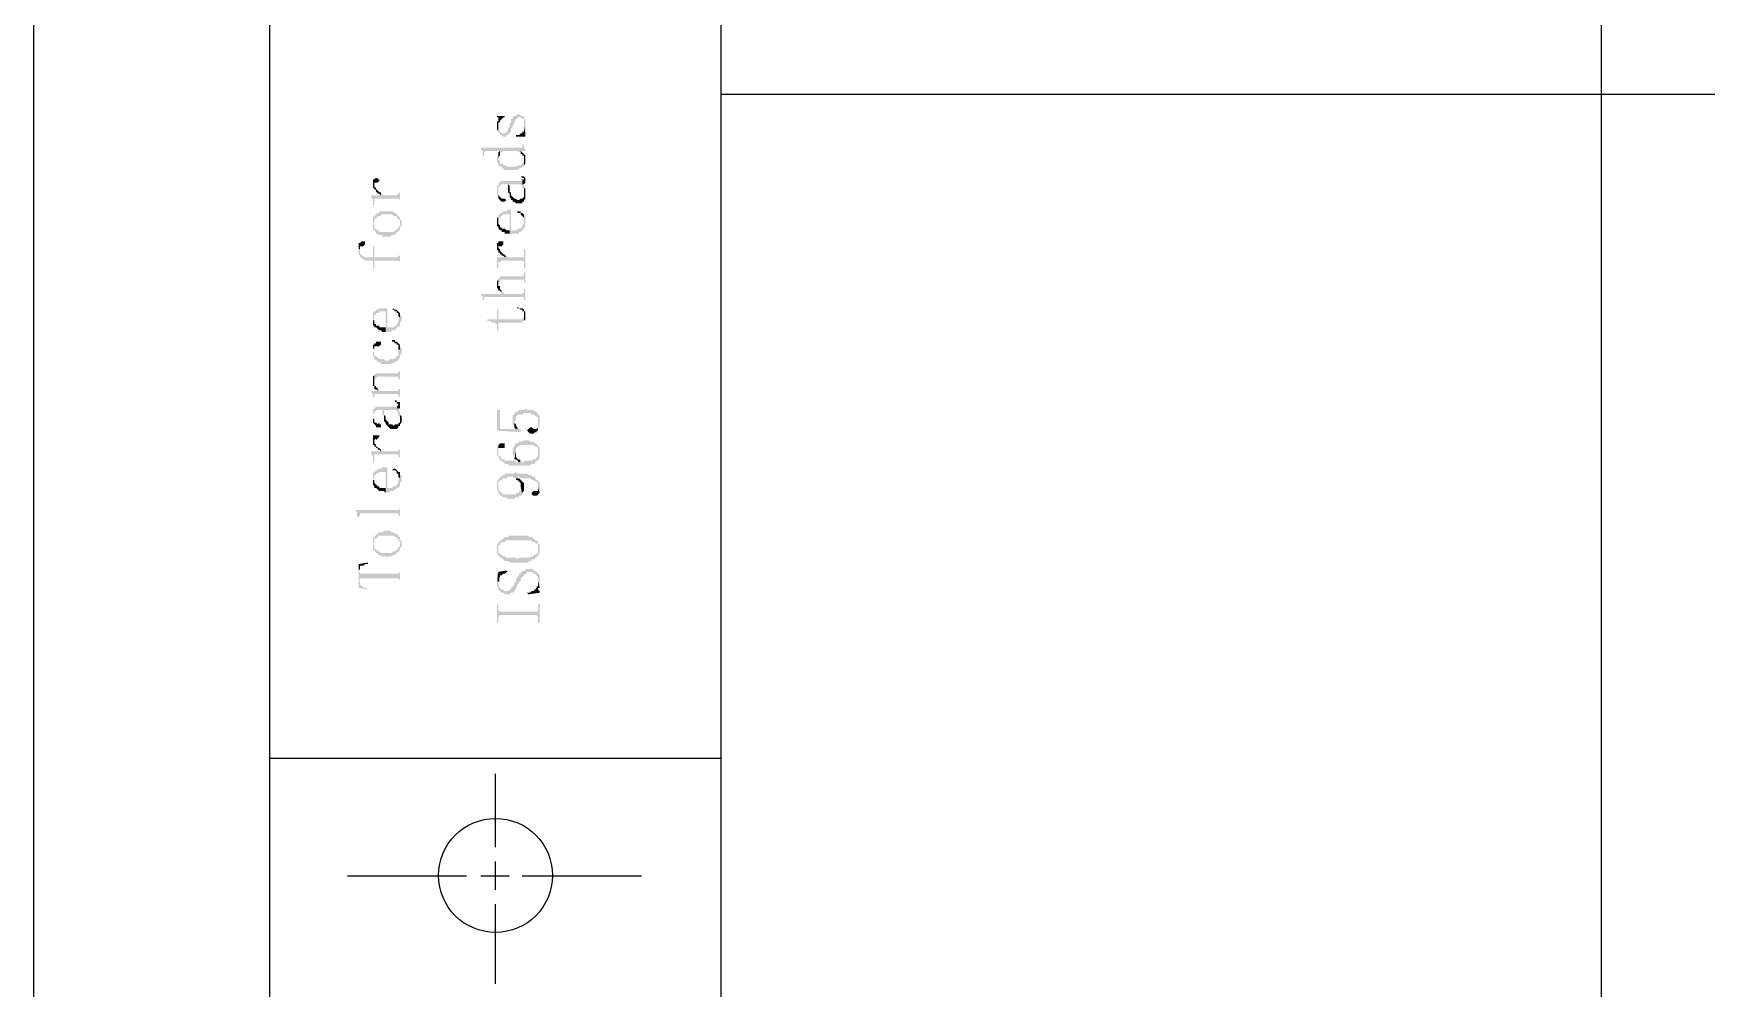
# Model space of a CAD drawing. Header units: inches. Extents: x 3613 to 8393, y -2205 to -794.
# Drawn here: x 5755.97 to 5803.49, y -1746.24 to -1719.12 of the extents above; entities that cross this region are included whole.
import ezdxf

# ---------------------------------------------------------------- set-up
doc = ezdxf.new("R2010")
doc.units = ezdxf.units.IN
doc.header["$MEASUREMENT"] = 0

msp = doc.modelspace()

# ---------------------------------------------------------------- hatches: boundary and pattern name
at = {"transparency": 33554559}
for points in [[(5769.134, -1721.463), (5769.134, -1721.508), (5769.179, -1721.508), (5769.179, -1721.914), (5769.179, -1721.734), (5769.179, -1721.643), (5769.224, -1721.643), (5769.224, -1721.598), (5769.269, -1721.553), (5769.269, -1721.553), (5769.314, -1721.508), (5769.359, -1721.508), (5769.359, -1721.463)], [(5769.134, -1721.734), (5769.134, -1721.869), (5769.179, -1721.869), (5769.179, -1721.914), (5769.179, -1721.553), (5769.179, -1721.598), (5769.134, -1721.643)], [(5769.179, -1721.914), (5769.179, -1721.959), (5769.224, -1721.959), (5769.224, -1722.004), (5769.269, -1722.004), (5769.314, -1722.049), (5769.404, -1722.049), (5769.404, -1722.004), (5769.45, -1722.004), (5769.495, -1721.959), (5769.495, -1721.959), (5769.54, -1721.914), (5769.54, -1721.824), (5769.585, -1721.779), (5769.585, -1721.734), (5769.63, -1721.688), (5769.63, -1721.598), (5769.675, -1721.598), (5769.675, -1721.553), (5769.72, -1721.553), (5769.72, -1721.508), (5769.811, -1721.508), (5769.856, -1721.553), (5769.901, -1721.553), (5769.901, -1721.598), (5769.901, -1721.734), (5769.946, -1721.959), (5769.946, -1721.914), (5769.946, -1721.824), (5769.946, -1721.643), (5769.946, -1721.553), (5769.901, -1721.553), (5769.901, -1721.508), (5769.901, -1721.508), (5769.856, -1721.463), (5769.811, -1721.463), (5769.765, -1721.418), (5769.72, -1721.418), (5769.675, -1721.463), (5769.63, -1721.463), (5769.585, -1721.508), (5769.585, -1721.553), (5769.54, -1721.553), (5769.54, -1721.643), (5769.495, -1721.688), (5769.495, -1721.779), (5769.45, -1721.824), (5769.45, -1721.869), (5769.404, -1721.914), (5769.404, -1721.914), (5769.359, -1721.959), (5769.269, -1721.959), (5769.224, -1721.914), (5769.224, -1721.869), (5769.179, -1721.869), (5769.179, -1721.734)], [(5769.675, -1722.004), (5769.675, -1722.049), (5769.946, -1722.049), (5769.946, -1722.004), (5769.946, -1721.959), (5769.946, -1721.959), (5769.901, -1721.734), (5769.901, -1721.824), (5769.901, -1721.914), (5769.856, -1721.914), (5769.856, -1721.959), (5769.811, -1721.959), (5769.765, -1722.004), (5769.72, -1722.004)], [(5768.682, -1722.365), (5768.682, -1722.41), (5768.727, -1722.456), (5768.727, -1722.591), (5768.773, -1722.591), (5768.773, -1722.501), (5768.773, -1722.501), (5768.818, -1722.456), (5769.224, -1722.456), (5769.224, -1722.501), (5769.269, -1722.501), (5769.314, -1722.456), (5769.72, -1722.456), (5769.765, -1722.501), (5769.811, -1722.501), (5769.811, -1722.456), (5769.946, -1722.456), (5769.946, -1722.41), (5769.901, -1722.365), (5769.901, -1722.275), (5769.856, -1722.275), (5769.856, -1722.32), (5769.856, -1722.365), (5769.811, -1722.365)], [(5769.179, -1722.546), (5769.179, -1722.681), (5769.179, -1722.636), (5769.224, -1722.591), (5769.224, -1722.546), (5769.224, -1722.456), (5769.224, -1722.456), (5769.179, -1722.501)], [(5769.811, -1722.501), (5769.811, -1722.546), (5769.856, -1722.546), (5769.856, -1722.591), (5769.901, -1722.591), (5769.901, -1722.862), (5769.946, -1722.817), (5769.946, -1722.681), (5769.946, -1722.636), (5769.946, -1722.591), (5769.901, -1722.546), (5769.901, -1722.546), (5769.856, -1722.501), (5769.856, -1722.501), (5769.811, -1722.456)], [(5769.134, -1722.681), (5769.134, -1722.772), (5769.179, -1722.817), (5769.179, -1722.862), (5769.224, -1722.907), (5769.269, -1722.907), (5769.269, -1722.952), (5769.314, -1722.952), (5769.359, -1722.997), (5769.72, -1722.997), (5769.765, -1722.952), (5769.811, -1722.952), (5769.856, -1722.907), (5769.901, -1722.907), (5769.901, -1722.681), (5769.901, -1722.772), (5769.856, -1722.817), (5769.856, -1722.817), (5769.811, -1722.862), (5769.72, -1722.862), (5769.675, -1722.907), (5769.404, -1722.907), (5769.404, -1722.862), (5769.314, -1722.862), (5769.314, -1722.817), (5769.224, -1722.817), (5769.224, -1722.726), (5769.179, -1722.726), (5769.179, -1722.546), (5769.179, -1722.591), (5769.134, -1722.591), (5769.134, -1722.636)], [(5765.613, -1723.403), (5765.613, -1723.494), (5765.613, -1723.494), (5765.658, -1723.539), (5765.658, -1723.403), (5765.658, -1723.358), (5765.749, -1723.358), (5765.794, -1723.313), (5765.794, -1723.268), (5765.749, -1723.268), (5765.749, -1723.223), (5765.704, -1723.223), (5765.658, -1723.268), (5765.613, -1723.268), (5765.613, -1723.358)], [(5765.658, -1723.539), (5765.658, -1723.539), (5765.704, -1723.584), (5765.704, -1723.629), (5765.749, -1723.629), (5765.749, -1723.674), (5765.794, -1723.674), (5765.839, -1723.719), (5765.839, -1723.629), (5765.794, -1723.629), (5765.749, -1723.584), (5765.749, -1723.584), (5765.704, -1723.539), (5765.704, -1723.494), (5765.658, -1723.494), (5765.658, -1723.403)], [(5769.134, -1723.584), (5769.134, -1723.629), (5769.134, -1723.719), (5769.179, -1723.764), (5769.179, -1723.81), (5769.179, -1723.584), (5769.179, -1723.494), (5769.224, -1723.449), (5769.224, -1723.449), (5769.269, -1723.403), (5769.45, -1723.403), (5769.45, -1723.629), (5769.45, -1723.403), (5769.811, -1723.403), (5769.856, -1723.449), (5769.856, -1723.494), (5769.856, -1723.494), (5769.901, -1723.539), (5769.901, -1723.584), (5769.901, -1723.674), (5769.901, -1723.494), (5769.901, -1723.449), (5769.856, -1723.403), (5769.856, -1723.313), (5769.224, -1723.313), (5769.224, -1723.358), (5769.179, -1723.358), (5769.179, -1723.449), (5769.134, -1723.449), (5769.134, -1723.539)], [(5769.45, -1723.629), (5769.495, -1723.674), (5769.495, -1723.764), (5769.495, -1723.764), (5769.54, -1723.81), (5769.54, -1723.855), (5769.585, -1723.855), (5769.585, -1723.9), (5769.63, -1723.9), (5769.675, -1723.945), (5769.856, -1723.945), (5769.856, -1723.9), (5769.901, -1723.9), (5769.901, -1723.855), (5769.946, -1723.81), (5769.946, -1723.674), (5769.946, -1723.584), (5769.946, -1723.539), (5769.946, -1723.539), (5769.901, -1723.494), (5769.901, -1723.764), (5769.901, -1723.764), (5769.856, -1723.81), (5769.811, -1723.81), (5769.765, -1723.855), (5769.72, -1723.855), (5769.675, -1723.81), (5769.63, -1723.81), (5769.585, -1723.764), (5769.585, -1723.764), (5769.54, -1723.719), (5769.54, -1723.629), (5769.495, -1723.629), (5769.495, -1723.449), (5769.45, -1723.403)], [(5769.765, -1723.178), (5769.811, -1723.178), (5769.856, -1723.223), (5769.901, -1723.223), (5769.901, -1723.403), (5769.946, -1723.358), (5769.946, -1723.268), (5769.946, -1723.223), (5769.901, -1723.178), (5769.811, -1723.178)], [(5769.856, -1723.313), (5769.856, -1723.403), (5769.901, -1723.403), (5769.901, -1723.268), (5769.856, -1723.268)], [(5765.568, -1723.719), (5765.568, -1723.81), (5765.613, -1723.81), (5765.613, -1723.9), (5765.613, -1723.99), (5765.658, -1723.99), (5765.658, -1723.855), (5765.658, -1723.81), (5766.335, -1723.81), (5766.381, -1723.855), (5766.381, -1723.99), (5766.381, -1723.494), (5766.381, -1723.629), (5766.381, -1723.629), (5766.335, -1723.674), (5766.335, -1723.674), (5766.29, -1723.719), (5765.929, -1723.719), (5765.884, -1723.674), (5765.839, -1723.674), (5765.839, -1723.719)], [(5769.179, -1723.81), (5769.179, -1723.81), (5769.224, -1723.855), (5769.224, -1723.855), (5769.269, -1723.9), (5769.359, -1723.9), (5769.404, -1723.855), (5769.359, -1723.81), (5769.269, -1723.81), (5769.224, -1723.764), (5769.224, -1723.764), (5769.179, -1723.719), (5769.179, -1723.584)], [(5765.613, -1724.351), (5765.613, -1724.532), (5765.613, -1724.532), (5765.658, -1724.487), (5765.658, -1724.441), (5765.658, -1724.396), (5765.704, -1724.351), (5765.749, -1724.351), (5765.749, -1724.306), (5765.839, -1724.306), (5765.839, -1724.261), (5766.155, -1724.261), (5766.2, -1724.306), (5766.29, -1724.306), (5766.29, -1724.351), (5766.29, -1724.351), (5766.335, -1724.396), (5766.335, -1724.396), (5766.381, -1724.441), (5766.381, -1724.712), (5766.381, -1724.622), (5766.426, -1724.577), (5766.426, -1724.487), (5766.426, -1724.441), (5766.381, -1724.396), (5766.381, -1724.351), (5766.381, -1724.351), (5766.335, -1724.306), (5766.335, -1724.306), (5766.29, -1724.261), (5766.29, -1724.216), (5766.2, -1724.216), (5766.2, -1724.171), (5765.794, -1724.171), (5765.794, -1724.216), (5765.749, -1724.216), (5765.704, -1724.261), (5765.704, -1724.261), (5765.658, -1724.306), (5765.658, -1724.306)], [(5765.613, -1724.532), (5765.613, -1724.667), (5765.613, -1724.667), (5765.658, -1724.712), (5765.658, -1724.712), (5765.704, -1724.757), (5765.704, -1724.802), (5765.749, -1724.802), (5765.794, -1724.848), (5765.884, -1724.848), (5765.884, -1724.893), (5766.11, -1724.893), (5766.155, -1724.848), (5766.245, -1724.848), (5766.245, -1724.802), (5766.29, -1724.802), (5766.29, -1724.757), (5766.335, -1724.757), (5766.335, -1724.712), (5766.381, -1724.712), (5766.381, -1724.532), (5766.381, -1724.577), (5766.335, -1724.622), (5766.335, -1724.667), (5766.29, -1724.667), (5766.29, -1724.712), (5766.245, -1724.712), (5766.2, -1724.757), (5765.794, -1724.757), (5765.794, -1724.712), (5765.749, -1724.712), (5765.704, -1724.667), (5765.658, -1724.667), (5765.658, -1724.532), (5765.613, -1724.532), (5765.613, -1724.351), (5765.613, -1724.396), (5765.613, -1724.487)], [(5769.134, -1724.487), (5769.134, -1724.577), (5769.179, -1724.622), (5769.179, -1724.667), (5769.224, -1724.712), (5769.269, -1724.712), (5769.269, -1724.757), (5769.359, -1724.757), (5769.359, -1724.802), (5769.495, -1724.802), (5769.495, -1724.712), (5769.404, -1724.712), (5769.359, -1724.667), (5769.269, -1724.667), (5769.269, -1724.622), (5769.224, -1724.622), (5769.224, -1724.577), (5769.224, -1724.577), (5769.179, -1724.532), (5769.179, -1724.351), (5769.134, -1724.351), (5769.134, -1724.441)], [(5769.179, -1724.351), (5769.179, -1724.441), (5769.179, -1724.396), (5769.179, -1724.396), (5769.224, -1724.351), (5769.224, -1724.351), (5769.269, -1724.306), (5769.269, -1724.306), (5769.314, -1724.261), (5769.495, -1724.261), (5769.495, -1724.802), (5769.54, -1724.848), (5769.54, -1724.848), (5769.585, -1724.802), (5769.765, -1724.802), (5769.765, -1724.757), (5769.811, -1724.757), (5769.856, -1724.712), (5769.856, -1724.712), (5769.901, -1724.667), (5769.901, -1724.622), (5769.946, -1724.622), (5769.946, -1724.441), (5769.946, -1724.351), (5769.946, -1724.306), (5769.901, -1724.261), (5769.901, -1724.441), (5769.901, -1724.532), (5769.901, -1724.532), (5769.856, -1724.577), (5769.856, -1724.622), (5769.811, -1724.622), (5769.811, -1724.667), (5769.72, -1724.667), (5769.72, -1724.712), (5769.54, -1724.712), (5769.54, -1724.126), (5769.45, -1724.126), (5769.404, -1724.171), (5769.314, -1724.171), (5769.269, -1724.216), (5769.224, -1724.216), (5769.224, -1724.261), (5769.179, -1724.261), (5769.179, -1724.306)], [(5769.72, -1724.171), (5769.72, -1724.216), (5769.811, -1724.216), (5769.811, -1724.261), (5769.856, -1724.306), (5769.856, -1724.306), (5769.901, -1724.351), (5769.901, -1724.441), (5769.901, -1724.261), (5769.901, -1724.261), (5769.856, -1724.216), (5769.811, -1724.216), (5769.811, -1724.171)], [(5765.207, -1725.073), (5765.207, -1725.254), (5765.252, -1725.254), (5765.252, -1725.164), (5765.343, -1725.164), (5765.388, -1725.118), (5765.388, -1725.028), (5765.297, -1725.028), (5765.252, -1725.073)], [(5765.207, -1725.254), (5765.207, -1725.389), (5765.207, -1725.389), (5765.252, -1725.434), (5765.252, -1725.479), (5765.297, -1725.479), (5765.297, -1725.525), (5765.343, -1725.525), (5765.388, -1725.57), (5765.613, -1725.57), (5765.613, -1725.795), (5765.658, -1725.795), (5765.658, -1725.57), (5766.335, -1725.57), (5766.381, -1725.615), (5766.381, -1725.75), (5766.381, -1725.209), (5766.381, -1725.434), (5766.335, -1725.434), (5766.29, -1725.479), (5765.658, -1725.479), (5765.658, -1725.164), (5765.613, -1725.164), (5765.613, -1725.479), (5765.388, -1725.479), (5765.343, -1725.434), (5765.297, -1725.434), (5765.297, -1725.389), (5765.252, -1725.389), (5765.252, -1725.299), (5765.207, -1725.254), (5765.207, -1725.073), (5765.207, -1725.164), (5765.207, -1725.209)], [(5769.134, -1725.164), (5769.134, -1725.254), (5769.134, -1725.254), (5769.179, -1725.299), (5769.179, -1725.344), (5769.179, -1725.164), (5769.269, -1725.164), (5769.314, -1725.118), (5769.314, -1725.073), (5769.314, -1725.028), (5769.179, -1725.028), (5769.179, -1725.073), (5769.134, -1725.073), (5769.134, -1725.118)], [(5769.134, -1725.479), (5769.134, -1725.525), (5769.134, -1725.615), (5769.134, -1725.795), (5769.179, -1725.795), (5769.179, -1725.615), (5769.224, -1725.615), (5769.269, -1725.57), (5769.856, -1725.57), (5769.901, -1725.615), (5769.901, -1725.795), (5769.946, -1725.795), (5769.946, -1725.254), (5769.901, -1725.254), (5769.901, -1725.434), (5769.901, -1725.479), (5769.45, -1725.479), (5769.404, -1725.434), (5769.359, -1725.479)], [(5769.179, -1725.344), (5769.224, -1725.344), (5769.224, -1725.389), (5769.269, -1725.389), (5769.269, -1725.434), (5769.314, -1725.434), (5769.359, -1725.479), (5769.359, -1725.479), (5769.404, -1725.434), (5769.359, -1725.434), (5769.359, -1725.389), (5769.314, -1725.389), (5769.269, -1725.344), (5769.269, -1725.344), (5769.224, -1725.299), (5769.224, -1725.254), (5769.179, -1725.209), (5769.179, -1725.209)], [(5769.134, -1726.247), (5769.134, -1726.337), (5769.179, -1726.382), (5769.179, -1726.427), (5769.224, -1726.427), (5769.269, -1726.472), (5769.269, -1726.518), (5769.269, -1726.427), (5769.224, -1726.382), (5769.224, -1726.292), (5769.179, -1726.292), (5769.179, -1726.066), (5769.179, -1726.111), (5769.134, -1726.156), (5769.134, -1726.202)], [(5769.179, -1726.066), (5769.179, -1726.247), (5769.179, -1726.202), (5769.224, -1726.156), (5769.224, -1726.111), (5769.901, -1726.111), (5769.901, -1726.202), (5769.946, -1726.202), (5769.946, -1725.886), (5769.901, -1725.886), (5769.901, -1725.976), (5769.901, -1725.976), (5769.856, -1726.021), (5769.224, -1726.021), (5769.224, -1726.066)], [(5768.682, -1726.518), (5768.682, -1726.563), (5768.727, -1726.563), (5768.727, -1726.608), (5768.727, -1726.698), (5768.773, -1726.698), (5768.773, -1726.653), (5768.773, -1726.608), (5769.901, -1726.608), (5769.901, -1726.698), (5769.946, -1726.698), (5769.946, -1726.382), (5769.901, -1726.382), (5769.901, -1726.472), (5769.901, -1726.472), (5769.856, -1726.518), (5769.359, -1726.518), (5769.314, -1726.472), (5769.269, -1726.472), (5769.269, -1726.518)], [(5765.613, -1727.104), (5765.613, -1727.24), (5765.613, -1727.24), (5765.658, -1727.195), (5765.658, -1727.104), (5765.704, -1727.104), (5765.704, -1727.059), (5765.794, -1727.059), (5765.794, -1727.014), (5765.974, -1727.014), (5765.974, -1727.601), (5766.11, -1727.601), (5766.155, -1727.556), (5766.245, -1727.556), (5766.245, -1727.51), (5766.29, -1727.51), (5766.29, -1727.465), (5766.335, -1727.465), (5766.381, -1727.42), (5766.381, -1727.375), (5766.381, -1727.33), (5766.426, -1727.285), (5766.426, -1727.24), (5766.426, -1727.149), (5766.426, -1727.149), (5766.381, -1727.104), (5766.381, -1727.059), (5766.381, -1727.195), (5766.381, -1727.195), (5766.335, -1727.24), (5766.335, -1727.33), (5766.335, -1727.33), (5766.29, -1727.375), (5766.29, -1727.42), (5766.245, -1727.42), (5766.2, -1727.465), (5766.02, -1727.465), (5766.02, -1726.924), (5765.794, -1726.924), (5765.749, -1726.969), (5765.704, -1726.969), (5765.704, -1727.014), (5765.658, -1727.014), (5765.613, -1727.059)], [(5765.613, -1727.24), (5765.613, -1727.285), (5765.613, -1727.42), (5765.658, -1727.42), (5765.658, -1727.465), (5765.704, -1727.465), (5765.749, -1727.51), (5765.749, -1727.51), (5765.794, -1727.556), (5765.839, -1727.556), (5765.884, -1727.601), (5765.974, -1727.601), (5765.974, -1727.465), (5765.794, -1727.465), (5765.794, -1727.42), (5765.704, -1727.42), (5765.704, -1727.375), (5765.658, -1727.375), (5765.658, -1727.285), (5765.658, -1727.285), (5765.613, -1727.24), (5765.613, -1727.104), (5765.613, -1727.149), (5765.613, -1727.195)], [(5766.155, -1726.969), (5766.2, -1726.969), (5766.245, -1727.014), (5766.29, -1727.014), (5766.29, -1727.059), (5766.335, -1727.059), (5766.335, -1727.149), (5766.335, -1727.149), (5766.381, -1727.195), (5766.381, -1727.059), (5766.335, -1727.014), (5766.29, -1726.969), (5766.245, -1726.969), (5766.2, -1726.924), (5766.2, -1726.924)], [(5768.863, -1727.24), (5768.863, -1727.285), (5768.953, -1727.285), (5768.998, -1727.33), (5769.088, -1727.33), (5769.088, -1727.375), (5769.134, -1727.375), (5769.134, -1727.556), (5769.179, -1727.556), (5769.179, -1727.33), (5769.856, -1727.33), (5769.856, -1727.285), (5769.901, -1727.285), (5769.901, -1727.104), (5769.901, -1727.195), (5769.856, -1727.195), (5769.856, -1727.24), (5769.179, -1727.24), (5769.179, -1726.969), (5769.134, -1726.969), (5769.134, -1727.24)], [(5769.72, -1726.924), (5769.765, -1726.924), (5769.811, -1726.969), (5769.856, -1726.969), (5769.856, -1727.014), (5769.901, -1727.014), (5769.901, -1727.285), (5769.946, -1727.24), (5769.946, -1727.149), (5769.946, -1727.104), (5769.946, -1727.014), (5769.901, -1727.014), (5769.901, -1726.969), (5769.901, -1726.969), (5769.856, -1726.924), (5769.765, -1726.924), (5769.72, -1726.879)], [(5765.613, -1728.142), (5765.613, -1728.278), (5765.613, -1728.097), (5765.658, -1728.052), (5765.658, -1728.007), (5765.794, -1728.007), (5765.839, -1727.962), (5765.839, -1727.917), (5765.839, -1727.871), (5765.704, -1727.871), (5765.704, -1727.917), (5765.658, -1727.917), (5765.658, -1727.962), (5765.613, -1727.962), (5765.613, -1728.097)], [(5765.613, -1728.278), (5765.658, -1728.323), (5765.658, -1728.368), (5765.658, -1728.368), (5765.704, -1728.413), (5765.749, -1728.413), (5765.749, -1728.458), (5765.839, -1728.458), (5765.839, -1728.503), (5766.155, -1728.503), (5766.2, -1728.458), (5766.245, -1728.458), (5766.29, -1728.413), (5766.335, -1728.413), (5766.335, -1728.368), (5766.381, -1728.323), (5766.381, -1728.233), (5766.426, -1728.233), (5766.426, -1728.097), (5766.426, -1728.052), (5766.381, -1728.007), (5766.381, -1727.962), (5766.381, -1728.097), (5766.381, -1728.097), (5766.335, -1728.142), (5766.335, -1728.278), (5766.29, -1728.278), (5766.29, -1728.323), (5766.245, -1728.323), (5766.245, -1728.368), (5766.11, -1728.368), (5766.065, -1728.413), (5765.974, -1728.413), (5765.929, -1728.368), (5765.794, -1728.368), (5765.749, -1728.323), (5765.749, -1728.323), (5765.704, -1728.278), (5765.658, -1728.278), (5765.658, -1728.187), (5765.658, -1728.187), (5765.613, -1728.142)], [(5766.155, -1727.871), (5766.2, -1727.871), (5766.245, -1727.917), (5766.29, -1727.917), (5766.29, -1727.962), (5766.335, -1727.962), (5766.335, -1728.097), (5766.381, -1728.097), (5766.381, -1727.962), (5766.335, -1727.917), (5766.335, -1727.917), (5766.29, -1727.871), (5766.245, -1727.871), (5766.245, -1727.826), (5766.155, -1727.826)], [(5765.658, -1728.819), (5765.658, -1729), (5765.658, -1728.91), (5765.704, -1728.91), (5765.749, -1728.864), (5766.335, -1728.864), (5766.335, -1728.91), (5766.381, -1728.955), (5766.381, -1728.684), (5766.381, -1728.729), (5766.335, -1728.729), (5766.335, -1728.774), (5765.704, -1728.774), (5765.658, -1728.819)], [(5765.613, -1729), (5765.613, -1729.09), (5765.613, -1729.135), (5765.658, -1729.135), (5765.658, -1729.225), (5765.704, -1729.225), (5765.749, -1729.271), (5765.749, -1729.18), (5765.704, -1729.18), (5765.704, -1729.135), (5765.658, -1729.135), (5765.658, -1728.819), (5765.613, -1728.864), (5765.613, -1728.91), (5765.613, -1728.955)], [(5765.568, -1729.271), (5765.568, -1729.316), (5765.613, -1729.361), (5765.613, -1729.451), (5765.658, -1729.451), (5765.658, -1729.361), (5766.335, -1729.361), (5766.335, -1729.406), (5766.381, -1729.451), (5766.381, -1729.18), (5766.381, -1729.225), (5766.335, -1729.225), (5766.335, -1729.271), (5765.794, -1729.271), (5765.794, -1729.225), (5765.749, -1729.225), (5765.749, -1729.271)], [(5766.245, -1729.541), (5766.245, -1729.587), (5766.29, -1729.587), (5766.29, -1729.632), (5766.335, -1729.632), (5766.335, -1729.767), (5766.381, -1729.767), (5766.381, -1729.632), (5766.381, -1729.587), (5766.29, -1729.587), (5766.29, -1729.541)], [(5765.613, -1729.993), (5765.613, -1730.038), (5765.613, -1730.173), (5765.613, -1729.948), (5765.658, -1729.902), (5765.658, -1729.857), (5765.658, -1729.857), (5765.704, -1729.812), (5765.884, -1729.812), (5765.884, -1729.948), (5765.929, -1729.993), (5765.929, -1730.038), (5765.929, -1729.812), (5766.29, -1729.812), (5766.29, -1729.857), (5766.335, -1729.902), (5766.335, -1729.993), (5766.381, -1729.993), (5766.381, -1730.083), (5766.381, -1729.857), (5766.335, -1729.857), (5766.335, -1729.812), (5766.29, -1729.722), (5765.704, -1729.722), (5765.658, -1729.767), (5765.658, -1729.767), (5765.613, -1729.812), (5765.613, -1729.857), (5765.613, -1729.948)], [(5765.613, -1730.173), (5765.658, -1730.218), (5765.658, -1730.218), (5765.704, -1730.263), (5765.704, -1730.309), (5765.839, -1730.309), (5765.839, -1730.218), (5765.794, -1730.218), (5765.794, -1730.173), (5765.749, -1730.218), (5765.749, -1730.218), (5765.704, -1730.173), (5765.658, -1730.173), (5765.658, -1730.128), (5765.658, -1730.083), (5765.613, -1730.038), (5765.613, -1729.993)], [(5765.929, -1730.038), (5765.929, -1730.128), (5765.974, -1730.173), (5765.974, -1730.218), (5765.974, -1730.218), (5766.02, -1730.263), (5766.02, -1730.263), (5766.065, -1730.309), (5766.065, -1730.309), (5766.11, -1730.354), (5766.29, -1730.354), (5766.335, -1730.309), (5766.335, -1730.263), (5766.381, -1730.263), (5766.381, -1730.218), (5766.381, -1730.218), (5766.426, -1730.173), (5766.426, -1730.083), (5766.426, -1729.993), (5766.381, -1729.948), (5766.381, -1729.902), (5766.381, -1730.173), (5766.335, -1730.173), (5766.335, -1730.218), (5766.245, -1730.218), (5766.2, -1730.263), (5766.155, -1730.218), (5766.065, -1730.218), (5766.065, -1730.173), (5766.02, -1730.128), (5766.02, -1730.128), (5765.974, -1730.083), (5765.974, -1730.038), (5765.974, -1729.993), (5765.929, -1729.948), (5765.929, -1729.812)], [(5766.29, -1729.722), (5766.335, -1729.812), (5766.335, -1729.677), (5766.335, -1729.677)], [(5769.134, -1729.812), (5769.134, -1730.399), (5769.811, -1730.444), (5769.811, -1730.354), (5769.765, -1730.354), (5769.72, -1730.309), (5769.72, -1730.354), (5769.224, -1730.354), (5769.224, -1729.812)], [(5769.585, -1730.083), (5769.585, -1730.218), (5769.585, -1730.218), (5769.63, -1730.263), (5769.63, -1730.309), (5769.63, -1730.128), (5769.63, -1730.128), (5769.675, -1730.083), (5769.675, -1729.993), (5769.72, -1729.993), (5769.72, -1729.948), (5769.856, -1729.948), (5769.901, -1729.902), (5770.081, -1729.902), (5770.127, -1729.948), (5770.217, -1729.948), (5770.217, -1729.993), (5770.262, -1729.993), (5770.307, -1730.038), (5770.307, -1730.309), (5770.352, -1730.309), (5770.352, -1730.173), (5770.352, -1729.993), (5770.352, -1729.993), (5770.307, -1729.948), (5770.307, -1729.902), (5770.262, -1729.902), (5770.262, -1729.857), (5770.217, -1729.857), (5770.172, -1729.812), (5769.991, -1729.812), (5769.946, -1729.767), (5769.946, -1729.767), (5769.901, -1729.812), (5769.765, -1729.812), (5769.72, -1729.857), (5769.675, -1729.857), (5769.63, -1729.902), (5769.63, -1729.948), (5769.585, -1729.948), (5769.585, -1730.038), (5769.585, -1730.038)], [(5765.613, -1730.67), (5765.613, -1730.805), (5765.658, -1730.805), (5765.658, -1730.67), (5765.658, -1730.67), (5765.704, -1730.625), (5765.704, -1730.67), (5765.749, -1730.625), (5765.749, -1730.625), (5765.794, -1730.579), (5765.794, -1730.534), (5765.613, -1730.534), (5765.613, -1730.625)], [(5769.63, -1730.309), (5769.63, -1730.309), (5769.675, -1730.354), (5769.72, -1730.354), (5769.72, -1730.309), (5769.72, -1730.309), (5769.675, -1730.263), (5769.675, -1730.218), (5769.675, -1730.218), (5769.63, -1730.173), (5769.63, -1730.128)], [(5769.991, -1730.399), (5769.991, -1730.399), (5770.036, -1730.444), (5770.036, -1730.444), (5770.081, -1730.489), (5770.172, -1730.489), (5770.217, -1730.444), (5770.262, -1730.444), (5770.262, -1730.399), (5770.307, -1730.399), (5770.307, -1730.173), (5770.307, -1730.309), (5770.307, -1730.309), (5770.262, -1730.354), (5770.172, -1730.354), (5770.127, -1730.309), (5770.081, -1730.309), (5770.036, -1730.354), (5770.036, -1730.354)], [(5765.568, -1730.986), (5765.568, -1731.076), (5765.613, -1731.121), (5765.613, -1731.211), (5765.613, -1731.302), (5765.658, -1731.302), (5765.658, -1731.076), (5766.335, -1731.076), (5766.335, -1731.121), (5766.381, -1731.166), (5766.381, -1731.302), (5766.381, -1730.76), (5766.381, -1730.94), (5766.335, -1730.94), (5766.335, -1730.986), (5765.884, -1730.986), (5765.839, -1730.94), (5765.839, -1730.986)], [(5765.658, -1730.805), (5765.658, -1730.85), (5765.704, -1730.85), (5765.704, -1730.895), (5765.749, -1730.895), (5765.749, -1730.94), (5765.794, -1730.94), (5765.839, -1730.986), (5765.839, -1730.94), (5765.839, -1730.94), (5765.794, -1730.895), (5765.749, -1730.895), (5765.749, -1730.85), (5765.704, -1730.85), (5765.704, -1730.805), (5765.704, -1730.805), (5765.658, -1730.76), (5765.658, -1730.715), (5765.658, -1730.715)], [(5769.134, -1730.986), (5769.134, -1731.076), (5769.134, -1731.076), (5769.179, -1731.121), (5769.179, -1731.166), (5769.179, -1731.166), (5769.224, -1731.211), (5769.224, -1731.256), (5769.269, -1731.256), (5769.314, -1731.302), (5769.359, -1731.302), (5769.359, -1731.347), (5769.45, -1731.347), (5769.495, -1731.392), (5770.081, -1731.392), (5770.127, -1731.347), (5770.217, -1731.347), (5770.217, -1731.302), (5770.217, -1731.302), (5770.262, -1731.256), (5770.307, -1731.256), (5770.307, -1731.211), (5770.352, -1731.211), (5770.307, -1731.031), (5770.307, -1731.121), (5770.307, -1731.121), (5770.262, -1731.166), (5770.262, -1731.166), (5770.217, -1731.211), (5770.172, -1731.211), (5770.127, -1731.256), (5769.946, -1731.256), (5769.901, -1731.302), (5769.856, -1731.302), (5769.811, -1731.256), (5769.811, -1731.256), (5769.765, -1731.302), (5769.675, -1731.302), (5769.63, -1731.256), (5769.359, -1731.256), (5769.359, -1731.211), (5769.269, -1731.211), (5769.269, -1731.166), (5769.224, -1731.121), (5769.224, -1731.121), (5769.179, -1731.076), (5769.179, -1731.031), (5769.179, -1730.85), (5769.134, -1730.85), (5769.134, -1730.94)], [(5769.179, -1730.85), (5769.179, -1730.986), (5769.179, -1730.895), (5769.359, -1730.895), (5769.359, -1730.805), (5769.359, -1730.76), (5769.224, -1730.76), (5769.179, -1730.805)], [(5769.585, -1730.986), (5769.585, -1731.076), (5769.585, -1731.076), (5769.63, -1731.121), (5769.63, -1731.166), (5769.63, -1731.211), (5769.675, -1730.986), (5769.675, -1730.895), (5769.72, -1730.895), (5769.72, -1730.85), (5769.765, -1730.85), (5769.811, -1730.805), (5770.172, -1730.805), (5770.217, -1730.85), (5770.262, -1730.85), (5770.307, -1730.895), (5770.307, -1731.031), (5770.352, -1731.211), (5770.352, -1731.121), (5770.352, -1730.986), (5770.352, -1730.85), (5770.307, -1730.85), (5770.307, -1730.805), (5770.262, -1730.805), (5770.262, -1730.76), (5770.217, -1730.76), (5770.172, -1730.715), (5770.081, -1730.715), (5770.036, -1730.67), (5769.901, -1730.67), (5769.856, -1730.715), (5769.765, -1730.715), (5769.72, -1730.76), (5769.675, -1730.76), (5769.63, -1730.805), (5769.63, -1730.85), (5769.63, -1730.85), (5769.585, -1730.895)], [(5769.63, -1731.211), (5769.675, -1731.211), (5769.72, -1731.256), (5769.72, -1731.256), (5769.765, -1731.302), (5769.811, -1731.256), (5769.765, -1731.211), (5769.72, -1731.211), (5769.72, -1731.166), (5769.675, -1731.166), (5769.675, -1731.121), (5769.675, -1730.986)], [(5765.613, -1731.663), (5765.613, -1731.798), (5765.613, -1731.753), (5765.658, -1731.753), (5765.658, -1731.663), (5765.704, -1731.663), (5765.704, -1731.617), (5765.749, -1731.617), (5765.794, -1731.572), (5765.974, -1731.572), (5765.974, -1732.159), (5766.065, -1732.159), (5766.11, -1732.114), (5766.2, -1732.114), (5766.245, -1732.069), (5766.29, -1732.069), (5766.29, -1732.024), (5766.335, -1732.024), (5766.381, -1731.979), (5766.381, -1731.933), (5766.381, -1731.888), (5766.426, -1731.843), (5766.426, -1731.753), (5766.426, -1731.663), (5766.381, -1731.663), (5766.381, -1731.572), (5766.381, -1731.753), (5766.381, -1731.753), (5766.335, -1731.798), (5766.335, -1731.888), (5766.335, -1731.888), (5766.29, -1731.933), (5766.29, -1731.933), (5766.245, -1731.979), (5766.2, -1731.979), (5766.155, -1732.024), (5766.02, -1732.024), (5766.02, -1731.437), (5765.884, -1731.437), (5765.839, -1731.482), (5765.749, -1731.482), (5765.749, -1731.527), (5765.704, -1731.527), (5765.658, -1731.572), (5765.658, -1731.572), (5765.613, -1731.617)], [(5766.155, -1731.527), (5766.245, -1731.527), (5766.29, -1731.572), (5766.29, -1731.617), (5766.335, -1731.617), (5766.335, -1731.663), (5766.335, -1731.708), (5766.381, -1731.753), (5766.381, -1731.572), (5766.335, -1731.572), (5766.29, -1731.527), (5766.29, -1731.527), (5766.245, -1731.482), (5766.2, -1731.482)], [(5765.613, -1731.798), (5765.613, -1731.933), (5765.613, -1731.933), (5765.658, -1731.979), (5765.658, -1732.024), (5765.704, -1732.024), (5765.749, -1732.069), (5765.749, -1732.069), (5765.794, -1732.114), (5765.929, -1732.114), (5765.974, -1732.159), (5765.974, -1732.024), (5765.794, -1732.024), (5765.794, -1731.979), (5765.749, -1731.979), (5765.704, -1731.933), (5765.704, -1731.933), (5765.658, -1731.888), (5765.658, -1731.798), (5765.613, -1731.798), (5765.613, -1731.663), (5765.613, -1731.753)], [(5769.134, -1731.979), (5769.134, -1732.114), (5769.179, -1732.114), (5769.179, -1732.204), (5769.224, -1732.204), (5769.224, -1732.249), (5769.269, -1732.249), (5769.314, -1732.294), (5769.404, -1732.294), (5769.45, -1732.34), (5769.63, -1732.34), (5769.675, -1732.294), (5769.765, -1732.294), (5769.765, -1732.249), (5769.811, -1732.249), (5769.856, -1732.204), (5769.811, -1731.979), (5769.811, -1732.024), (5769.811, -1732.114), (5769.765, -1732.114), (5769.765, -1732.159), (5769.675, -1732.159), (5769.675, -1732.204), (5769.314, -1732.204), (5769.269, -1732.159), (5769.269, -1732.159), (5769.224, -1732.114), (5769.224, -1732.114), (5769.179, -1732.069), (5769.179, -1731.798), (5769.134, -1731.843), (5769.134, -1731.933)], [(5769.179, -1731.798), (5769.179, -1731.979), (5769.179, -1731.933), (5769.179, -1731.843), (5769.224, -1731.843), (5769.224, -1731.798), (5769.269, -1731.798), (5769.314, -1731.753), (5769.404, -1731.753), (5769.45, -1731.708), (5769.585, -1731.708), (5769.63, -1731.753), (5769.675, -1731.753), (5769.675, -1731.798), (5769.72, -1731.708), (5769.765, -1731.708), (5769.811, -1731.753), (5770.081, -1731.753), (5770.127, -1731.798), (5770.172, -1731.798), (5770.217, -1731.843), (5770.262, -1731.843), (5770.262, -1731.888), (5770.307, -1731.888), (5770.307, -1732.024), (5770.307, -1732.024), (5770.352, -1732.159), (5770.352, -1732.024), (5770.352, -1731.933), (5770.352, -1731.888), (5770.307, -1731.843), (5770.307, -1731.798), (5770.262, -1731.798), (5770.217, -1731.753), (5770.217, -1731.708), (5770.127, -1731.708), (5770.127, -1731.663), (5770.036, -1731.663), (5769.991, -1731.617), (5769.72, -1731.617), (5769.675, -1731.572), (5769.63, -1731.617), (5769.359, -1731.617), (5769.359, -1731.663), (5769.314, -1731.663), (5769.269, -1731.708), (5769.224, -1731.708), (5769.224, -1731.753), (5769.179, -1731.753)], [(5769.675, -1731.798), (5769.72, -1731.798), (5769.765, -1731.843), (5769.811, -1731.888), (5769.811, -1731.979), (5769.811, -1731.979), (5769.856, -1732.204), (5769.856, -1732.159), (5769.856, -1732.159), (5769.901, -1732.114), (5769.901, -1732.069), (5769.901, -1731.979), (5769.901, -1731.888), (5769.856, -1731.843), (5769.856, -1731.843), (5769.811, -1731.798), (5769.811, -1731.798), (5769.765, -1731.753), (5769.72, -1731.753), (5769.72, -1731.708)], [(5765.117, -1732.655), (5765.117, -1732.655), (5765.162, -1732.701), (5765.162, -1732.791), (5765.162, -1732.836), (5765.207, -1732.881), (5765.207, -1732.971), (5765.207, -1732.836), (5765.252, -1732.791), (5765.252, -1732.746), (5766.335, -1732.746), (5766.335, -1732.791), (5766.335, -1732.791), (5766.381, -1732.836), (5766.381, -1732.971), (5766.381, -1732.43), (5766.381, -1732.61), (5766.381, -1732.61), (5766.335, -1732.655), (5766.29, -1732.655)], [(5770.127, -1732.204), (5770.127, -1732.204), (5770.172, -1732.249), (5770.262, -1732.249), (5770.307, -1732.204), (5770.307, -1732.204), (5770.352, -1732.159), (5770.307, -1732.024), (5770.307, -1732.114), (5770.172, -1732.114), (5770.127, -1732.159)], [(5765.613, -1733.468), (5765.613, -1733.603), (5765.658, -1733.603), (5765.658, -1733.468), (5765.704, -1733.468), (5765.749, -1733.423), (5765.749, -1733.423), (5765.794, -1733.378), (5766.2, -1733.378), (5766.245, -1733.423), (5766.29, -1733.423), (5766.29, -1733.468), (5766.335, -1733.468), (5766.335, -1733.513), (5766.381, -1733.558), (5766.381, -1733.603), (5766.381, -1733.784), (5766.381, -1733.739), (5766.381, -1733.739), (5766.426, -1733.694), (5766.426, -1733.603), (5766.426, -1733.513), (5766.381, -1733.513), (5766.381, -1733.423), (5766.335, -1733.423), (5766.335, -1733.378), (5766.29, -1733.332), (5766.245, -1733.332), (5766.2, -1733.287), (5766.155, -1733.287), (5766.11, -1733.242), (5765.929, -1733.242), (5765.884, -1733.287), (5765.794, -1733.287), (5765.749, -1733.332), (5765.704, -1733.332), (5765.704, -1733.378), (5765.658, -1733.378), (5765.658, -1733.423)], [(5769.179, -1733.603), (5769.179, -1733.784), (5769.179, -1733.739), (5769.179, -1733.648), (5769.224, -1733.648), (5769.224, -1733.603), (5769.269, -1733.603), (5769.269, -1733.558), (5769.359, -1733.558), (5769.404, -1733.513), (5770.127, -1733.513), (5770.127, -1733.558), (5770.217, -1733.558), (5770.217, -1733.603), (5770.262, -1733.603), (5770.307, -1733.648), (5770.307, -1733.784), (5770.307, -1733.558), (5770.307, -1733.558), (5770.262, -1733.513), (5770.217, -1733.513), (5770.217, -1733.468), (5770.172, -1733.468), (5770.127, -1733.423), (5770.036, -1733.423), (5770.036, -1733.378), (5769.495, -1733.378), (5769.45, -1733.423), (5769.359, -1733.423), (5769.314, -1733.468), (5769.314, -1733.468), (5769.269, -1733.513), (5769.224, -1733.513), (5769.224, -1733.558), (5769.179, -1733.558)], [(5765.613, -1733.603), (5765.613, -1733.694), (5765.613, -1733.784), (5765.658, -1733.784), (5765.658, -1733.829), (5765.704, -1733.874), (5765.749, -1733.874), (5765.749, -1733.919), (5765.794, -1733.919), (5765.839, -1733.964), (5765.974, -1733.964), (5766.02, -1734.009), (5766.02, -1733.964), (5766.155, -1733.964), (5766.2, -1733.919), (5766.245, -1733.919), (5766.29, -1733.874), (5766.29, -1733.874), (5766.335, -1733.829), (5766.335, -1733.829), (5766.381, -1733.784), (5766.381, -1733.603), (5766.381, -1733.694), (5766.335, -1733.694), (5766.335, -1733.739), (5766.29, -1733.784), (5766.29, -1733.784), (5766.245, -1733.829), (5766.2, -1733.829), (5766.155, -1733.874), (5765.839, -1733.874), (5765.794, -1733.829), (5765.749, -1733.829), (5765.749, -1733.784), (5765.704, -1733.784), (5765.658, -1733.739), (5765.658, -1733.694), (5765.658, -1733.648), (5765.613, -1733.603), (5765.613, -1733.468), (5765.613, -1733.558), (5765.613, -1733.558)], [(5769.134, -1733.784), (5769.134, -1733.874), (5769.134, -1733.874), (5769.179, -1733.919), (5769.179, -1733.964), (5769.224, -1733.964), (5769.224, -1734.009), (5769.269, -1734.009), (5769.314, -1734.055), (5769.314, -1734.055), (5769.359, -1734.1), (5769.45, -1734.1), (5769.495, -1734.145), (5770.036, -1734.145), (5770.036, -1734.1), (5770.127, -1734.1), (5770.127, -1734.055), (5770.217, -1734.055), (5770.217, -1734.009), (5770.262, -1734.009), (5770.262, -1733.964), (5770.307, -1733.964), (5770.307, -1733.919), (5770.352, -1733.874), (5770.352, -1733.784), (5770.352, -1733.648), (5770.352, -1733.648), (5770.307, -1733.603), (5770.307, -1733.784), (5770.307, -1733.874), (5770.262, -1733.874), (5770.262, -1733.919), (5770.217, -1733.919), (5770.172, -1733.964), (5770.127, -1733.964), (5770.081, -1734.009), (5769.765, -1734.009), (5769.72, -1734.055), (5769.72, -1734.055), (5769.675, -1734.009), (5769.404, -1734.009), (5769.359, -1733.964), (5769.314, -1733.964), (5769.269, -1733.919), (5769.224, -1733.919), (5769.224, -1733.874), (5769.179, -1733.874), (5769.179, -1733.784), (5769.179, -1733.603), (5769.134, -1733.648), (5769.134, -1733.739)], [(5765.207, -1734.19), (5765.207, -1734.371), (5765.207, -1734.371), (5765.252, -1734.325), (5765.252, -1734.235), (5765.343, -1734.235), (5765.388, -1734.19), (5765.478, -1734.19), (5765.478, -1734.145)], [(5765.207, -1734.19), (5765.207, -1734.867), (5765.478, -1734.912), (5765.478, -1734.912), (5765.433, -1734.867), (5765.343, -1734.867), (5765.343, -1734.822), (5765.297, -1734.822), (5765.252, -1734.777), (5765.252, -1734.686), (5765.207, -1734.641), (5765.207, -1734.371)], [(5765.207, -1734.371), (5765.207, -1734.641), (5765.252, -1734.641), (5765.252, -1734.596), (5766.335, -1734.596), (5766.381, -1734.641), (5766.381, -1734.732), (5766.381, -1734.371), (5766.381, -1734.416), (5766.381, -1734.416), (5766.335, -1734.461), (5765.252, -1734.461)], [(5769.134, -1734.686), (5769.134, -1734.822), (5769.134, -1734.822), (5769.179, -1734.867), (5769.179, -1734.912), (5769.179, -1734.912), (5769.224, -1734.957), (5769.224, -1734.957), (5769.269, -1735.002), (5769.314, -1735.002), (5769.359, -1735.047), (5769.495, -1735.047), (5769.54, -1735.002), (5769.585, -1735.002), (5769.63, -1734.957), (5769.63, -1734.957), (5769.675, -1734.912), (5769.675, -1734.867), (5769.72, -1734.822), (5769.72, -1734.777), (5769.765, -1734.732), (5769.765, -1734.686), (5769.811, -1734.686), (5769.811, -1734.596), (5769.856, -1734.551), (5769.856, -1734.551), (5769.901, -1734.506), (5769.901, -1734.506), (5769.946, -1734.461), (5769.991, -1734.461), (5769.991, -1734.416), (5770.127, -1734.416), (5770.172, -1734.461), (5770.217, -1734.461), (5770.262, -1734.506), (5770.262, -1734.506), (5770.307, -1734.551), (5770.307, -1734.686), (5770.352, -1734.867), (5770.352, -1734.732), (5770.352, -1734.686), (5770.352, -1734.506), (5770.352, -1734.506), (5770.307, -1734.461), (5770.307, -1734.461), (5770.262, -1734.416), (5770.262, -1734.416), (5770.217, -1734.371), (5770.172, -1734.371), (5770.172, -1734.325), (5769.946, -1734.325), (5769.946, -1734.371), (5769.856, -1734.371), (5769.856, -1734.416), (5769.811, -1734.416), (5769.811, -1734.461), (5769.765, -1734.461), (5769.765, -1734.506), (5769.72, -1734.551), (5769.72, -1734.596), (5769.675, -1734.596), (5769.675, -1734.686), (5769.63, -1734.732), (5769.63, -1734.777), (5769.585, -1734.822), (5769.585, -1734.822), (5769.54, -1734.867), (5769.54, -1734.912), (5769.495, -1734.912), (5769.45, -1734.957), (5769.359, -1734.957), (5769.314, -1734.912), (5769.269, -1734.912), (5769.224, -1734.867), (5769.224, -1734.867), (5769.179, -1734.822), (5769.179, -1734.506), (5769.134, -1734.551), (5769.134, -1734.641), (5769.134, -1734.641)], [(5769.134, -1734.416), (5769.179, -1734.416), (5769.179, -1734.461), (5769.179, -1734.641), (5769.179, -1734.596), (5769.224, -1734.551), (5769.224, -1734.506), (5769.269, -1734.506), (5769.314, -1734.461), (5769.359, -1734.461), (5769.404, -1734.416), (5769.45, -1734.416), (5769.404, -1734.371)], [(5769.991, -1735.002), (5770.036, -1735.047), (5770.352, -1735.002), (5770.352, -1734.957), (5770.352, -1734.957), (5770.307, -1734.912), (5770.307, -1734.732), (5770.307, -1734.822), (5770.262, -1734.822), (5770.262, -1734.867), (5770.262, -1734.867), (5770.217, -1734.912), (5770.217, -1734.912), (5770.172, -1734.957), (5770.127, -1734.957), (5770.081, -1735.002), (5770.036, -1735.002)], [(5770.307, -1734.732), (5770.307, -1734.912), (5770.307, -1734.867), (5770.352, -1734.867), (5770.307, -1734.686)], [(5769.134, -1735.318), (5769.134, -1735.86), (5769.179, -1735.86), (5769.179, -1735.679), (5769.179, -1735.679), (5769.224, -1735.634), (5770.262, -1735.634), (5770.307, -1735.679), (5770.307, -1735.86), (5770.352, -1735.86), (5770.352, -1735.318), (5770.307, -1735.318), (5770.307, -1735.499), (5770.307, -1735.499), (5770.262, -1735.544), (5769.224, -1735.544), (5769.179, -1735.499), (5769.179, -1735.318)]]:
    msp.add_hatch(color=256, dxfattribs=at).paths.add_polyline_path(points)

# ---------------------------------------------------------------- linework, layer by layer
for p, q in [((5762.68, -1573.983), (5762.68, -1860.724)), ((5800.499, -1573.983), (5800.499, -1829.944)), ((5775.497, -1720.843), (6171.935, -1720.843))]:
    msp.add_line(p, q)
for points in [[(6175.973, -1864.983), (6175.973, -1567.983), (5755.973, -1567.983), (5755.973, -1864.983)], [(5769.179, -1734.506), (5769.179, -1734.686), (5769.179, -1734.461)]]:
    msp.add_lwpolyline(points, close=True)
for points in [[(5775.497, -1573.983), (5775.497, -1860.724)], [(5762.68, -1739.696), (5775.497, -1739.696)], [(5769.088, -1740.147), (5769.088, -1742.224)], [(5769.088, -1742.63), (5769.088, -1743.442)], [(5764.891, -1743.036), (5768.276, -1743.036)], [(5768.682, -1743.036), (5769.495, -1743.036)], [(5769.856, -1743.036), (5773.241, -1743.036)], [(5769.088, -1743.848), (5769.088, -1746.105)]]:
    msp.add_lwpolyline(points)
msp.add_circle((5769.096, -1743.029), 1.618)

doc.saveas('drawing.dxf')
